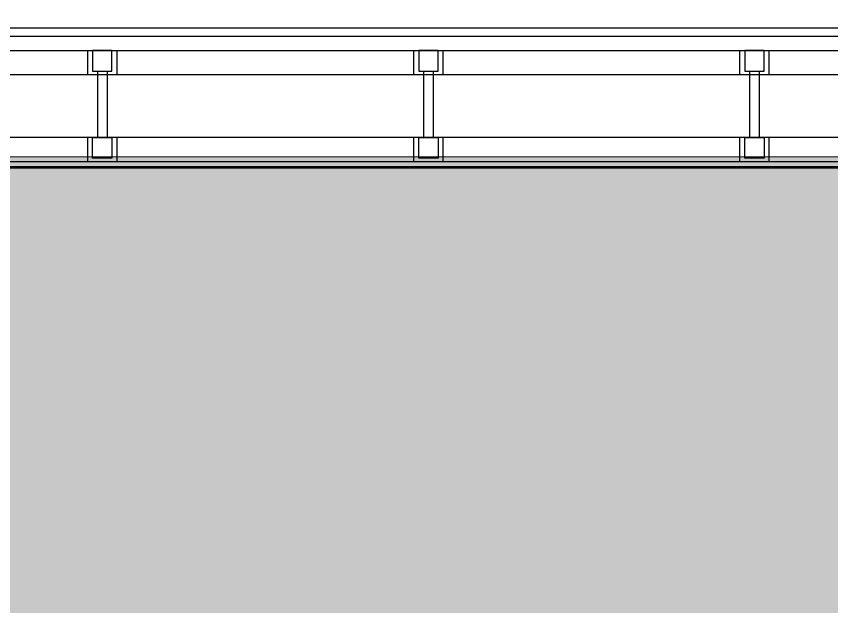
# Model space of a CAD drawing. Header units: metres. Extents: x 19 to 194, y 62 to 154.
# Drawn here: x 121.55 to 129.99, y 134.74 to 140.85 of the extents above; entities that cross this region are included whole.
import ezdxf

# ---------------------------------------------------------------- set-up
doc = ezdxf.new("R2010")
doc.units = ezdxf.units.M
doc.header["$MEASUREMENT"] = 0
doc.layers.add('ALL', color=7, linetype='Continuous')
doc.layers.add('ALL4', color=7, linetype='Continuous')

msp = doc.modelspace()

# ---------------------------------------------------------------- hatches: boundary and pattern name
at = {"layer": 'ALL4', "lineweight": 0, "true_color": 0xe6e6e6, "transparency": 33554687}
h = msp.add_hatch(color=254, dxfattribs=at)
h.dxf.hatch_style = 1
h.paths.add_polyline_path([(181.2945, 128.8704), (187.0549, 128.8704), (187.0549, 139.3912), (29.3495, 139.4008), (29.3495, 127.8507), (32.7796, 127.8507), (32.7295, 82.9907), (29.3495, 82.9907), (29.3495, 69.8204), (187.0545, 69.8204), (187.0545, 83.1151), (181.2945, 83.1151)])

# ---------------------------------------------------------------- linework, layer by layer
at = {"layer": 'ALL', "color": 18, "lineweight": 25, "true_color": 0x000000}
for points in [[(110.1401, 140.8542), (110.1401, 140.5002), (138.1101, 140.5001), (138.1101, 140.8501), (138.0301, 140.8501), (138.0301, 140.6451), (110.2201, 140.6452), (110.2201, 140.8542)], [(122.3376, 140.5001), (122.3376, 140.2851), (122.5376, 140.2851), (122.5376, 140.5001)], [(125.7126, 140.5001), (125.7126, 140.2851), (125.9126, 140.2851), (125.9126, 140.5001)], [(129.0876, 140.5001), (129.0876, 140.2851), (129.2876, 140.2851), (129.2876, 140.5001)], [(110.4001, 139.3502), (137.8501, 139.3501), (137.8501, 139.6001), (110.4001, 139.6002)], [(122.5376, 139.6001), (122.5376, 139.3851), (122.3376, 139.3851), (122.3376, 139.6001)], [(125.9126, 139.6001), (125.9126, 139.3851), (125.7126, 139.3851), (125.7126, 139.6001)], [(129.2876, 139.6001), (129.2876, 139.3851), (129.0876, 139.3851), (129.0876, 139.6001)]]:
    msp.add_lwpolyline(points, close=True, dxfattribs=at)
for points in [[(137.9701, 140.7051), (137.9701, 140.7301), (110.2801, 140.7302), (110.2801, 140.7052)], [(110.4001, 140.5002), (110.4001, 140.2502), (137.8501, 140.2501), (137.8501, 140.5001)], [(122.2876, 140.2501), (122.2876, 140.5001)], [(122.5876, 140.5001), (122.5876, 140.2501)], [(125.6626, 140.2501), (125.6626, 140.5001)], [(125.9626, 140.5001), (125.9626, 140.2501)], [(129.0376, 140.2501), (129.0376, 140.5001)], [(129.3376, 140.5001), (129.3376, 140.2501)], [(122.3876, 140.2851), (122.3876, 139.6001)], [(122.4876, 140.2851), (122.4876, 139.6001)], [(125.7626, 140.2851), (125.7626, 139.6001)], [(125.8626, 140.2851), (125.8626, 139.6001)], [(129.1376, 140.2851), (129.1376, 139.6001)], [(129.2376, 140.2851), (129.2376, 139.6001)], [(122.2876, 139.3501), (122.2876, 139.6001)], [(122.5876, 139.6001), (122.5876, 139.3501)], [(125.6626, 139.3501), (125.6626, 139.6001)], [(125.9626, 139.6001), (125.9626, 139.3501)], [(129.0376, 139.3501), (129.0376, 139.6001)], [(129.3376, 139.6001), (129.3376, 139.3501)], [(110.0751, 139.3002), (138.1751, 139.3001)], [(138.1751, 139.2801), (110.0751, 139.2802)]]:
    msp.add_lwpolyline(points, dxfattribs=at)
at = {"layer": 'ALL4', "color": 18, "lineweight": 25, "true_color": 0x000000}
for points in [[(110.1401, 140.8542), (110.1401, 140.5002), (138.1101, 140.5001), (138.1101, 140.8501), (138.0301, 140.8501), (138.0301, 140.6451), (110.2201, 140.6452), (110.2201, 140.8542)], [(122.3376, 140.5001), (122.3376, 140.2851), (122.5376, 140.2851), (122.5376, 140.5001)], [(125.7126, 140.5001), (125.7126, 140.2851), (125.9126, 140.2851), (125.9126, 140.5001)], [(129.0876, 140.5001), (129.0876, 140.2851), (129.2876, 140.2851), (129.2876, 140.5001)], [(110.4001, 139.3502), (137.8501, 139.3501), (137.8501, 139.6001), (110.4001, 139.6002)], [(122.5376, 139.6001), (122.5376, 139.3851), (122.3376, 139.3851), (122.3376, 139.6001)], [(125.9126, 139.6001), (125.9126, 139.3851), (125.7126, 139.3851), (125.7126, 139.6001)], [(129.2876, 139.6001), (129.2876, 139.3851), (129.0876, 139.3851), (129.0876, 139.6001)]]:
    msp.add_lwpolyline(points, close=True, dxfattribs=at)
for points in [[(137.9701, 140.7051), (137.9701, 140.7301), (110.2801, 140.7302), (110.2801, 140.7052)], [(110.4001, 140.5002), (110.4001, 140.2502), (137.8501, 140.2501), (137.8501, 140.5001)], [(122.2876, 140.2501), (122.2876, 140.5001)], [(122.5876, 140.5001), (122.5876, 140.2501)], [(125.6626, 140.2501), (125.6626, 140.5001)], [(125.9626, 140.5001), (125.9626, 140.2501)], [(129.0376, 140.2501), (129.0376, 140.5001)], [(129.3376, 140.5001), (129.3376, 140.2501)], [(122.3876, 140.2851), (122.3876, 139.6001)], [(122.4876, 140.2851), (122.4876, 139.6001)], [(125.7626, 140.2851), (125.7626, 139.6001)], [(125.8626, 140.2851), (125.8626, 139.6001)], [(129.1376, 140.2851), (129.1376, 139.6001)], [(129.2376, 140.2851), (129.2376, 139.6001)], [(122.2876, 139.3501), (122.2876, 139.6001)], [(122.5876, 139.6001), (122.5876, 139.3501)], [(125.6626, 139.3501), (125.6626, 139.6001)], [(125.9626, 139.6001), (125.9626, 139.3501)], [(129.0376, 139.3501), (129.0376, 139.6001)], [(129.3376, 139.6001), (129.3376, 139.3501)], [(110.0751, 139.3002), (138.1751, 139.3001)], [(138.1751, 139.2801), (110.0751, 139.2802)]]:
    msp.add_lwpolyline(points, dxfattribs=at)
at = {"layer": 'ALL4', "color": 254, "lineweight": 0, "true_color": 0xe6e6e6, "transparency": 33554687}
msp.add_lwpolyline([(181.2945, 128.8704), (187.0549, 128.8704), (187.0549, 139.3912), (29.3495, 139.4008), (29.3495, 127.8507), (32.7796, 127.8507), (32.7295, 82.9907), (29.3495, 82.9907), (29.3495, 69.8204), (187.0545, 69.8204), (187.0545, 83.1151), (181.2945, 83.1151)], close=True, dxfattribs=at)
at = {"layer": 'ALL4', "color": 254, "lineweight": 25, "true_color": 0xe6e6e6}
msp.add_lwpolyline([(181.2945, 128.8704), (187.0549, 128.8704), (187.0549, 139.3912), (29.3495, 139.4008), (29.3495, 127.8507), (32.7796, 127.8507), (32.7295, 82.9907), (29.3495, 82.9907), (29.3495, 69.8204), (187.0545, 69.8204), (187.0545, 83.1151), (181.2945, 83.1151)], close=True, dxfattribs=at)

doc.saveas('drawing.dxf')
